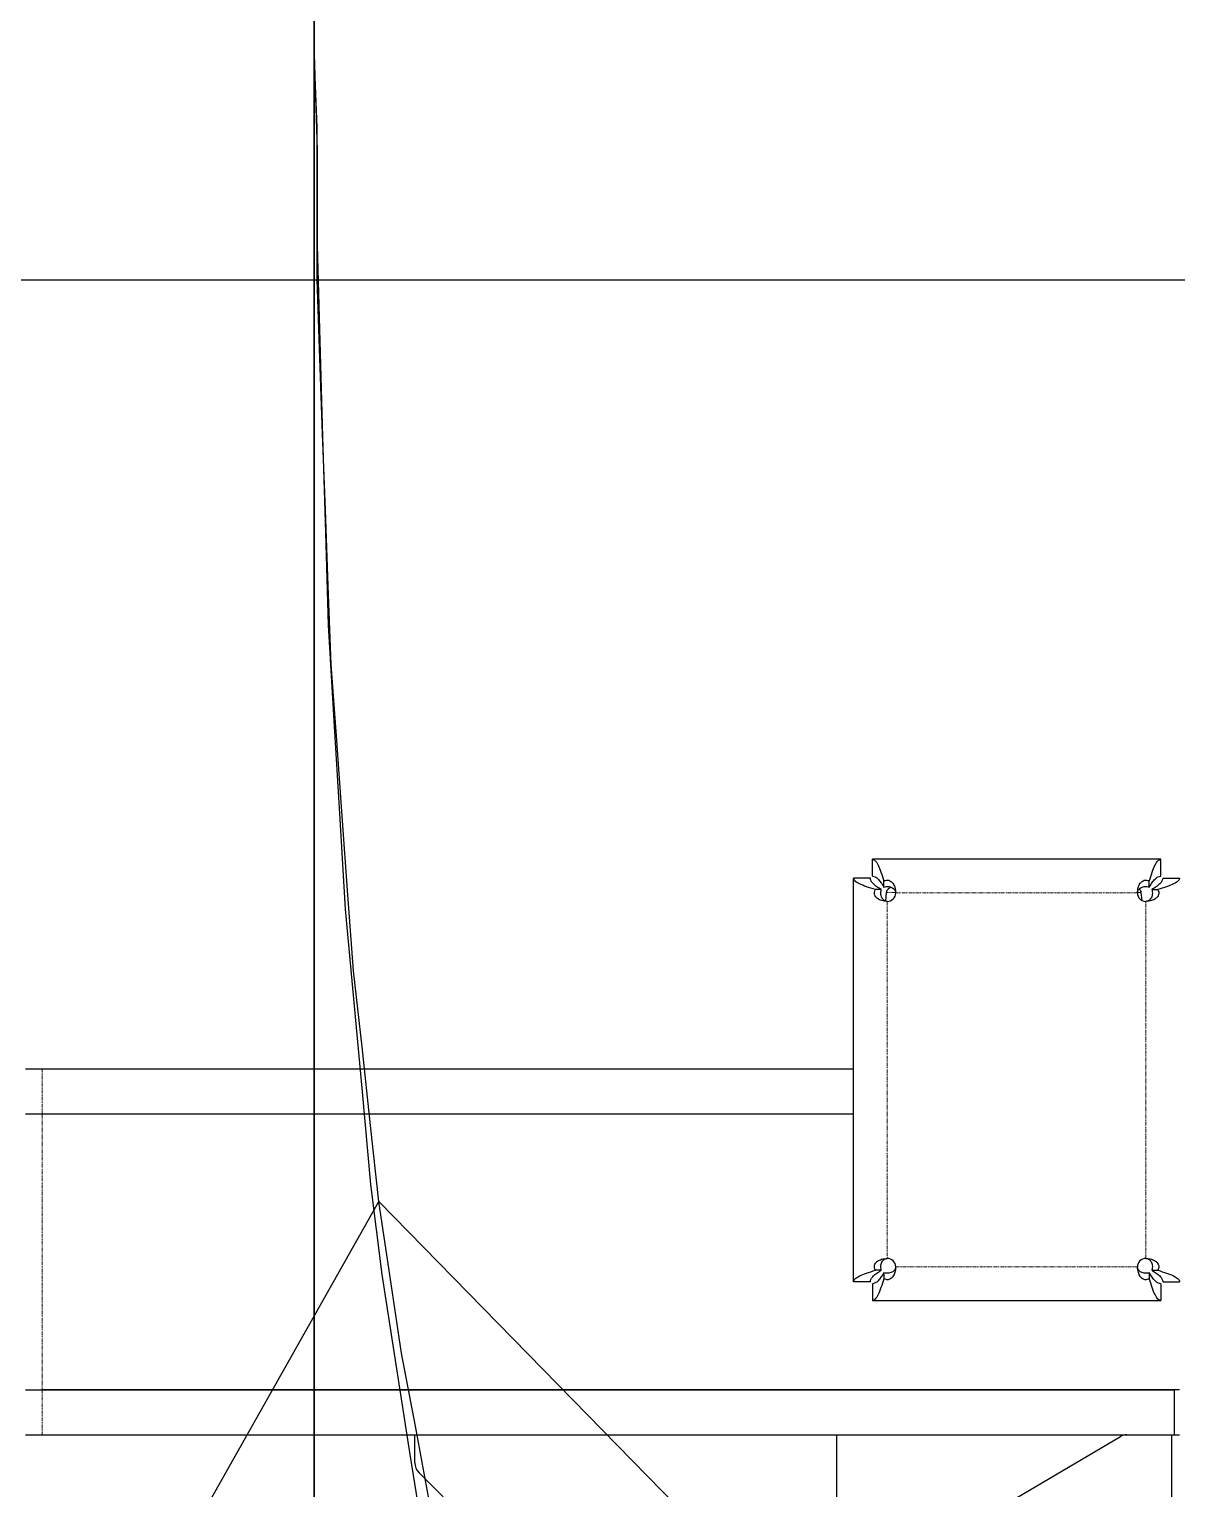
# Model space of a CAD drawing. Header units: millimetres. Extents: x -18594 to 273470, y -238787 to 48452.
# Drawn here: x 68400 to 68808, y -114125 to -113606 of the extents above; entities that cross this region are included whole.
import ezdxf

# ---------------------------------------------------------------- set-up
doc = ezdxf.new("R2010")
doc.units = ezdxf.units.MM
doc.linetypes.add('Xref AGV layout$0$PHANTOM', pattern=[2.5, 1.25, -0.25, 0.25, -0.25, 0.25, -0.25])
doc.layers.add('AM_BOR', color=4, linetype='Continuous', lineweight=25)
for name, color, linetype, true_color in [('Xref AGV layout$0$Ndc8_F_Moderate', 5, 'Continuous', 0x0000ff), ('Xref AGV layout$0$Ndc8_F_TurnLeftModerate', 5, 'Continuous', 0x0000ff), ('Xref AGV layout$0$Ndc8_InAdjust_HOP', 1, 'Continuous', 0xff0000), ('Xref AGV layout$0$Ndc8_R_TurnRight_InAdj_Slow', 1, 'Continuous', 0xff0000)]:
    doc.layers.add(name, color=color, linetype=linetype, true_color=true_color)

# ---------------------------------------------------------------- blocks, each defined once
blk = doc.blocks.new('Xref AGV layout$0$A$C343F789C')
at = {"color": 7, "linetype": 'Continuous', "lineweight": 25}
for p, q in [((3087.46, 2021.58), (2984.88, 2021.58)), ((2984.88, 2015.58), (2984.88, 2021.58)), ((3087.46, 2015.58), (3087.46, 2021.58)), ((2978.17, 1871.29), (2978.17, 2014.88)), ((2984.17, 2014.88), (2978.17, 2014.88)), ((3088.17, 2014.88), (3094.17, 2014.88)), ((2988.06, 2010.79), (2985.95, 2010.79)), ((2988.96, 2011.69), (2988.96, 2013.8)), ((2989.83, 2009.72), (2989.51, 2006.73)), ((3080.81, 2006.91), (3080.51, 2009.72)), ((3083.38, 2011.69), (3083.38, 2013.8)), ((3084.28, 2010.79), (3086.38, 2010.79)), ((2689.55, 1946.88), (2683.64, 1946.88)), ((2978.17, 1946.88), (2689.55, 1946.88)), ((2689.55, 1930.88), (2683.64, 1930.88)), ((2978.17, 1930.88), (2689.55, 1930.88)), ((2988.06, 1875.37), (2985.95, 1875.37)), ((3084.28, 1875.37), (3086.38, 1875.37)), ((2984.17, 1871.29), (2978.17, 1871.29)), ((2984.88, 1870.58), (2984.88, 1864.58)), ((2988.96, 1874.48), (2988.96, 1872.37)), ((3083.38, 1874.48), (3083.38, 1872.37)), ((3087.46, 1870.58), (3087.46, 1864.58)), ((3088.17, 1871.29), (3094.17, 1871.29)), ((2984.88, 1864.58), (3087.46, 1864.58)), ((2683.64, 1832.88), (2689.55, 1832.88)), ((2689.55, 1832.88), (3092.17, 1832.88)), ((3094.17, 1832.88), (2689.55, 1832.88)), ((3092.17, 1832.88), (3092.17, 1816.88)), ((2683.64, 1816.88), (2689.55, 1816.88)), ((2689.55, 1816.88), (3075.38, 1816.88)), ((2822.17, 1806.88), (2822.17, 1816.88)), ((2954.59, 1746.31), (3073.11, 1816.26)), ((2972.17, 1816.88), (2972.17, 1756.69)), ((3075.38, 1816.88), (3091.43, 1816.88)), ((3091.43, 1734.88), (3091.43, 1816.88)), ((3091.43, 1816.88), (3094.17, 1816.88)), ((2942.85, 1684.13), (2823.63, 1803.35))]:
    blk.add_line(p, q, dxfattribs=at)
at = {"color": 8, "linetype": 'Xref AGV layout$0$PHANTOM', "lineweight": 18}
for p, q in [((2993.03, 2009.72), (2989.83, 2009.72)), ((3079.17, 2009.58), (2993.17, 2009.58)), ((3080.51, 2009.72), (3079.33, 2009.72)), ((2990.17, 2006.58), (2990.17, 1879.58)), ((3082.17, 1879.58), (3082.17, 2006.58)), ((2689.55, 1930.88), (2689.55, 1946.88)), ((2689.55, 1930.88), (2689.55, 1832.88)), ((2993.17, 1876.58), (3079.17, 1876.58)), ((2689.55, 1832.88), (2689.55, 1816.88))]:
    blk.add_line(p, q, dxfattribs=at)
at = {"color": 7, "linetype": 'Continuous', "lineweight": 25}
for centre, radius, start, end in [((2991.82, 2009.51), 2, 90.403, 173.9968), ((2990.17, 2009.58), 3, 270, 0), ((3082.17, 2009.58), 3, 180, 270), ((3078.52, 2009.51), 2, 6.0067, 49.2012), ((2990.17, 1876.58), 3, 0, 90), ((3082.17, 1876.58), 3, 90, 180), ((3075.39, 1812.4), 4.48, 90.098, 120.69), ((2827.17, 1806.88), 5, 180, 225)]:
    blk.add_arc(centre, radius, start, end, dxfattribs=at)
for points, knots in [([(2984.88, 2021.58), (2985.22, 2021.48), (2985.9, 2021.26), (2986.92, 2019.58), (2987.94, 2017.09), (2988.62, 2014.9), (2988.96, 2013.8)], [0, 0, 0, 0, 0.249998, 0.500002, 0.750002, 1, 1, 1, 1]), ([(3083.38, 2013.8), (3083.72, 2014.9), (3084.4, 2017.09), (3085.42, 2019.58), (3086.44, 2021.26), (3087.12, 2021.48), (3087.46, 2021.58)], [0, 0, 0, 0, 0.249998, 0.499998, 0.750002, 1, 1, 1, 1]), ([(2985.95, 2010.79), (2984.86, 2011.13), (2982.66, 2011.81), (2980.17, 2012.83), (2978.49, 2013.85), (2978.27, 2014.54), (2978.17, 2014.88)], [0, 0, 0, 0, 0.2500005, 0.4999977, 0.7500029, 1, 1, 1, 1]), ([(2988.06, 2010.79), (2987.51, 2011.13), (2986.41, 2011.81), (2985.17, 2012.83), (2984.33, 2013.85), (2984.22, 2014.54), (2984.17, 2014.88)], [0, 0, 0, 0, 0.2500016, 0.5000048, 0.7500041, 1, 1, 1, 1]), ([(2984.88, 2015.58), (2985.22, 2015.53), (2985.9, 2015.42), (2986.92, 2014.58), (2987.94, 2013.34), (2988.62, 2012.24), (2988.96, 2011.69)], [0, 0, 0, 0, 0.249999, 0.500001, 0.750001, 1, 1, 1, 1]), ([(3083.38, 2011.69), (3083.72, 2012.24), (3084.4, 2013.34), (3085.42, 2014.58), (3086.44, 2015.42), (3087.12, 2015.53), (3087.46, 2015.58)], [0, 0, 0, 0, 0.249999, 0.5, 0.750001, 1, 1, 1, 1]), ([(3088.17, 2014.88), (3088.11, 2014.54), (3088.01, 2013.85), (3087.17, 2012.83), (3085.92, 2011.81), (3084.82, 2011.13), (3084.28, 2010.79)], [0, 0, 0, 0, 0.249996, 0.499995, 0.749999, 1, 1, 1, 1]), ([(3094.17, 2014.88), (3094.06, 2014.54), (3093.85, 2013.85), (3092.17, 2012.83), (3089.68, 2011.81), (3087.48, 2011.13), (3086.38, 2010.79)], [0, 0, 0, 0, 0.249997, 0.500002, 0.749999, 1, 1, 1, 1]), ([(2990.17, 2006.58), (2989.5, 2006.64), (2988.27, 2006.73), (2986.86, 2007.39), (2986.02, 2008.19), (2985.67, 2008.89), (2985.56, 2009.48), (2985.62, 2010.1), (2985.82, 2010.51), (2985.95, 2010.79)], [0, 0, 0, 0, 0.2696138, 0.4981838, 0.6311008, 0.7494622, 0.8136291, 0.8741532, 1, 1, 1, 1]), ([(2990.17, 2006.58), (2989.99, 2006.6), (2989.65, 2006.64), (2989.17, 2006.85), (2988.76, 2007.16), (2988.38, 2007.63), (2988.07, 2008.25), (2987.88, 2009.06), (2987.85, 2009.93), (2987.99, 2010.51), (2988.06, 2010.79)], [0, 0, 0, 0, 0.097162, 0.19004, 0.283889, 0.383793, 0.523745, 0.671036, 0.838831, 1, 1, 1, 1]), ([(2988.96, 2013.8), (2989.23, 2013.94), (2989.64, 2014.15), (2990.27, 2014.18), (2990.87, 2014.09), (2991.56, 2013.73), (2992.35, 2012.91), (2992.97, 2011.49), (2993.1, 2010.27), (2993.17, 2009.58)], [0, 0, 0, 0, 0.124648, 0.188022, 0.251087, 0.369369, 0.501888, 0.721587, 1, 1, 1, 1]), ([(2988.96, 2011.69), (2989.24, 2011.76), (2989.82, 2011.9), (2990.69, 2011.87), (2991.5, 2011.68), (2992.11, 2011.38), (2992.56, 2011), (2992.86, 2010.6), (2993.07, 2010.12), (2993.14, 2009.77), (2993.17, 2009.58)], [0, 0, 0, 0, 0.15929, 0.329907, 0.477381, 0.617118, 0.710519, 0.802509, 0.897632, 1, 1, 1, 1]), ([(3079.17, 2009.58), (3079.22, 2010.25), (3079.32, 2011.48), (3079.98, 2012.89), (3080.77, 2013.73), (3081.47, 2014.08), (3082.07, 2014.19), (3082.69, 2014.13), (3083.1, 2013.93), (3083.38, 2013.8)], [0, 0, 0, 0, 0.269616, 0.498186, 0.631106, 0.749464, 0.813632, 0.874158, 1, 1, 1, 1]), ([(3079.17, 2009.58), (3079.19, 2009.76), (3079.23, 2010.1), (3079.43, 2010.58), (3079.75, 2010.99), (3080.21, 2011.37), (3080.84, 2011.68), (3081.64, 2011.87), (3082.51, 2011.9), (3083.09, 2011.76), (3083.38, 2011.69)], [0, 0, 0, 0, 0.0971723, 0.1900413, 0.2838879, 0.3837966, 0.5237539, 0.6710377, 0.8388368, 1, 1, 1, 1]), ([(3086.38, 2010.79), (3086.52, 2010.52), (3086.74, 2010.11), (3086.77, 2009.48), (3086.67, 2008.88), (3086.32, 2008.19), (3085.5, 2007.4), (3084.08, 2006.78), (3082.85, 2006.65), (3082.17, 2006.58)], [0, 0, 0, 0, 0.124649, 0.188024, 0.251087, 0.36937, 0.501889, 0.721594, 1, 1, 1, 1]), ([(3084.28, 2010.79), (3084.35, 2010.51), (3084.49, 2009.93), (3084.46, 2009.06), (3084.27, 2008.25), (3083.96, 2007.64), (3083.59, 2007.19), (3083.18, 2006.89), (3082.7, 2006.68), (3082.35, 2006.61), (3082.17, 2006.58)], [0, 0, 0, 0, 0.1592893, 0.3299065, 0.477382, 0.6171183, 0.7105222, 0.8025129, 0.8976316, 1, 1, 1, 1]), ([(2978.17, 1871.29), (2978.27, 1871.63), (2978.49, 1872.31), (2980.17, 1873.33), (2982.66, 1874.35), (2984.86, 1875.03), (2985.95, 1875.37)], [0, 0, 0, 0, 0.249998, 0.500002, 0.75, 1, 1, 1, 1]), ([(2984.17, 1871.29), (2984.22, 1871.63), (2984.33, 1872.31), (2985.17, 1873.33), (2986.41, 1874.35), (2987.51, 1875.03), (2988.06, 1875.37)], [0, 0, 0, 0, 0.249999, 0.499995, 0.749998, 1, 1, 1, 1]), ([(2985.95, 1875.37), (2985.81, 1875.65), (2985.6, 1876.06), (2985.57, 1876.69), (2985.66, 1877.28), (2986.02, 1877.98), (2986.84, 1878.76), (2988.26, 1879.39), (2989.48, 1879.51), (2990.17, 1879.58)], [0, 0, 0, 0, 0.1246485, 0.188024, 0.2510864, 0.3693763, 0.5018896, 0.721595, 1, 1, 1, 1]), ([(2988.06, 1875.37), (2987.99, 1875.65), (2987.85, 1876.23), (2987.88, 1877.11), (2988.07, 1877.91), (2988.37, 1878.53), (2988.75, 1878.98), (2989.15, 1879.28), (2989.63, 1879.49), (2989.99, 1879.55), (2990.17, 1879.58)], [0, 0, 0, 0, 0.159289, 0.329906, 0.477392, 0.617118, 0.710521, 0.802512, 0.897635, 1, 1, 1, 1]), ([(2993.17, 1876.58), (2993.11, 1875.92), (2993.02, 1874.69), (2992.36, 1873.28), (2991.56, 1872.43), (2990.86, 1872.08), (2990.27, 1871.98), (2989.65, 1872.03), (2989.24, 1872.23), (2988.96, 1872.37)], [0, 0, 0, 0, 0.269615, 0.498185, 0.631104, 0.749463, 0.813631, 0.874155, 1, 1, 1, 1]), ([(2993.17, 1876.58), (2993.15, 1876.41), (2993.11, 1876.06), (2992.9, 1875.59), (2992.59, 1875.18), (2992.13, 1874.8), (2991.5, 1874.48), (2990.7, 1874.29), (2989.82, 1874.27), (2989.24, 1874.41), (2988.96, 1874.48)], [0, 0, 0, 0, 0.0971614, 0.1900403, 0.2838866, 0.3837954, 0.5237525, 0.6710368, 0.8388349, 1, 1, 1, 1]), ([(3083.38, 1872.37), (3083.1, 1872.23), (3082.69, 1872.01), (3082.07, 1871.98), (3081.47, 1872.08), (3080.77, 1872.43), (3079.99, 1873.25), (3079.36, 1874.67), (3079.24, 1875.9), (3079.17, 1876.58)], [0, 0, 0, 0, 0.1246514, 0.1880242, 0.251089, 0.3693716, 0.5018899, 0.7215959, 1, 1, 1, 1]), ([(3083.38, 1874.48), (3083.1, 1874.41), (3082.52, 1874.26), (3081.64, 1874.3), (3080.84, 1874.48), (3080.22, 1874.79), (3079.77, 1875.16), (3079.47, 1875.57), (3079.26, 1876.05), (3079.2, 1876.4), (3079.17, 1876.58)], [0, 0, 0, 0, 0.1592922, 0.3299076, 0.4773824, 0.6171187, 0.7105192, 0.8025093, 0.8976322, 1, 1, 1, 1]), ([(3082.17, 1879.58), (3082.83, 1879.53), (3084.06, 1879.43), (3085.48, 1878.78), (3086.32, 1877.98), (3086.67, 1877.28), (3086.77, 1876.69), (3086.72, 1876.06), (3086.52, 1875.65), (3086.38, 1875.37)], [0, 0, 0, 0, 0.269613, 0.498179, 0.631102, 0.749463, 0.813629, 0.874153, 1, 1, 1, 1]), ([(3082.17, 1879.58), (3082.34, 1879.56), (3082.69, 1879.52), (3083.16, 1879.32), (3083.57, 1879), (3083.95, 1878.54), (3084.27, 1877.91), (3084.46, 1877.11), (3084.48, 1876.24), (3084.34, 1875.66), (3084.28, 1875.37)], [0, 0, 0, 0, 0.09716, 0.190041, 0.283884, 0.383787, 0.523747, 0.671038, 0.838832, 1, 1, 1, 1]), ([(3084.28, 1875.37), (3084.82, 1875.03), (3085.92, 1874.35), (3087.17, 1873.33), (3088.01, 1872.31), (3088.11, 1871.63), (3088.17, 1871.29)], [0, 0, 0, 0, 0.250001, 0.500005, 0.750001, 1, 1, 1, 1]), ([(3086.38, 1875.37), (3087.48, 1875.03), (3089.68, 1874.35), (3092.17, 1873.33), (3093.85, 1872.31), (3094.06, 1871.63), (3094.17, 1871.29)], [0, 0, 0, 0, 0.250001, 0.499998, 0.750002, 1, 1, 1, 1]), ([(2988.96, 1874.48), (2988.62, 1873.93), (2987.94, 1872.83), (2986.92, 1871.58), (2985.9, 1870.74), (2985.22, 1870.64), (2984.88, 1870.58)], [0, 0, 0, 0, 0.250003, 0.500002, 0.750002, 1, 1, 1, 1]), ([(2988.96, 1872.37), (2988.62, 1871.27), (2987.94, 1869.07), (2986.92, 1866.58), (2985.9, 1864.9), (2985.22, 1864.69), (2984.88, 1864.58)], [0, 0, 0, 0, 0.250001, 0.499997, 0.750002, 1, 1, 1, 1]), ([(3087.46, 1870.58), (3087.12, 1870.64), (3086.44, 1870.74), (3085.42, 1871.58), (3084.4, 1872.83), (3083.72, 1873.93), (3083.38, 1874.48)], [0, 0, 0, 0, 0.249998, 0.499998, 0.749996, 1, 1, 1, 1]), ([(3087.46, 1864.58), (3087.12, 1864.69), (3086.44, 1864.9), (3085.42, 1866.58), (3084.4, 1869.07), (3083.72, 1871.27), (3083.38, 1872.37)], [0, 0, 0, 0, 0.249998, 0.500003, 0.749999, 1, 1, 1, 1])]:
    blk.add_open_spline(points, degree=3, knots=knots, dxfattribs=at)
blk = doc.blocks.new('Xref AGV layout$0$Double AGV')
blk.add_lwpolyline([(31012.9, -233311.98), (37805.7, -233311.98), (37805.7, -235469.58), (31012.9, -235469.58)], close=True)
at = {"rotation": 180}
blk.add_blockref('Xref AGV layout$0$A$C343F789C', (37738.25, -233241.91), dxfattribs=at)
blk = doc.blocks.new('Xref AGV layout')
at = {"layer": 'Xref AGV layout$0$Ndc8_F_Moderate'}
blk.add_lwpolyline([(68501, -113478), (68501, -116069)], dxfattribs=at)
at = {"layer": 'Xref AGV layout$0$Ndc8_F_TurnLeftModerate'}
blk.add_lwpolyline([(68501, -113478), (68501, -113512), (68501, -113547), (68501, -113581), (68501, -113615), (68502, -113649), (68502, -113683), (68503, -113717), (68504, -113751), (68505, -113785), (68506, -113818), (68508, -113852), (68510, -113885), (68512, -113919), (68515, -113951), (68515, -113951), (68518, -113984), (68521, -114017), (68525, -114049), (68530, -114081), (68535, -114113), (68540, -114144)], dxfattribs=at)
at = {"layer": 'Xref AGV layout$0$Ndc8_InAdjust_HOP'}
blk.add_lwpolyline([(68501, -116069), (68501, -113478)], dxfattribs=at)
at = {"layer": 'Xref AGV layout$0$Ndc8_R_TurnRight_InAdj_Slow'}
for points in [[(68542, -114130), (68537, -114103), (68532, -114077), (68528, -114050), (68524, -114023), (68521, -113996), (68518, -113968), (68515, -113941), (68513, -113914), (68511, -113886), (68509, -113859), (68509, -113859), (68507, -113832), (68506, -113804), (68505, -113777), (68504, -113750), (68503, -113723), (68502, -113695), (68502, -113668), (68502, -113641), (68501, -113614), (68501, -113587)], [(68401, -114241), (68524, -114023), (68699, -114202)]]:
    blk.add_lwpolyline(points, dxfattribs=at)
at = {"rotation": 180}
blk.add_blockref('Xref AGV layout$0$Double AGV', (103452.9, -349164.78), dxfattribs=at)

msp = doc.modelspace()

# ---------------------------------------------------------------- block references
at = {"layer": 'AM_BOR'}
msp.add_blockref('Xref AGV layout', (0, 0), dxfattribs=at)

doc.saveas('drawing.dxf')
